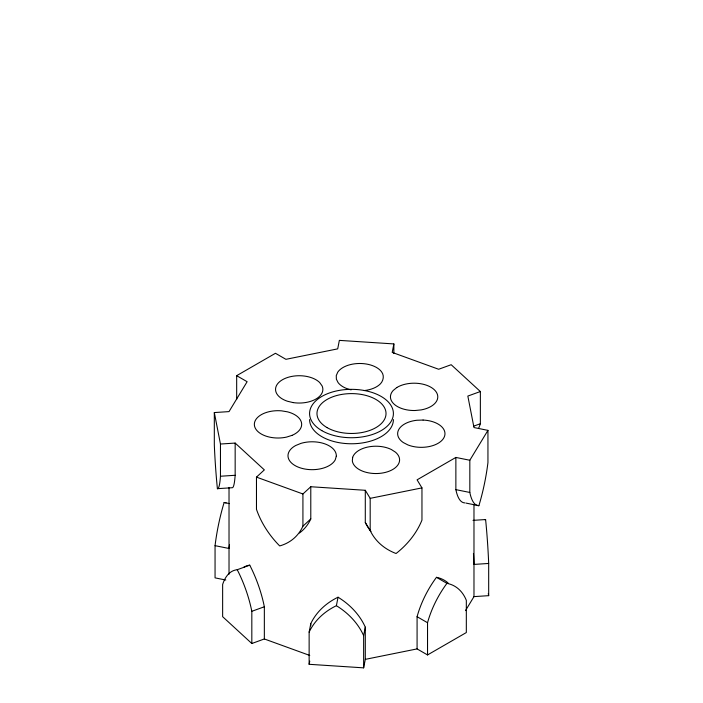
<?xml version="1.0" encoding="UTF-8"?>
<svg xmlns="http://www.w3.org/2000/svg" width="703" height="703" viewBox="0 0 703 703"><rect width="100%" height="100%" fill="white"/><g stroke="black" fill="none" stroke-linecap="round" stroke-linejoin="round"><path stroke-width="1.05" d="M309.135 632.102L310.788 623.614A72.11 58.507 11 0 1 338.046 597.207A72.11 58.507 11 0 1 365.296 627.164L365.296 659.361L363.644 667.85L309.135 664.3L309.135 632.102A72.11 58.507 11 0 1 336.386 605.696L338.046 597.207M309.135 664.3L309.759 661.119M236.674 399.295L236.674 375.674L275.462 353.284L285.919 359.321L337.704 348.864L339.356 340.375L393.865 343.925L392.212 352.405L438.654 369.26L451.177 364.716L480.36 391.527L480.36 423.733A72.11 31.327 70.1 0 1 478.769 427.855M363.644 667.85L363.644 635.644L365.296 627.164M487.944 430.368L487.944 462.565A72.11 19.447 -78.6 0 1 478.884 505.694A72.11 19.447 -78.6 0 1 469.824 492.46L469.824 460.254L487.944 430.368L473.98 427.547L467.838 396.07L480.36 391.527M465.491 610.626L473.98 596.619L473.98 504.446M469.824 460.254L455.869 457.433L417.081 479.833L421.958 487.891L421.958 520.097A72.11 55.572 -31.2 0 1 396.07 553.507A72.11 55.572 -31.2 0 1 370.182 530.554L370.182 498.348L365.296 490.29L310.788 486.74L310.788 518.946L302.923 526.178A72.11 49.851 47.4 0 1 279.697 545.932A72.11 49.851 47.4 0 1 256.472 509.332L256.472 477.126L264.346 469.894L235.162 443.075L220.461 444.032L214.318 412.564L229.02 411.606L247.131 381.711L236.674 375.674M302.923 526.178L302.923 493.972L310.788 486.74M427.538 654.941L466.326 632.551L466.326 600.344A72.11 41.635 -60 0 0 446.932 583.358L436.475 577.321A72.11 41.635 -60 0 0 417.081 616.698L417.081 648.904L427.538 654.941L427.538 622.735A72.11 41.635 -60 0 1 446.932 583.358M473.62 426.176L480.36 423.733M264.346 638.965L251.823 643.509L222.64 616.689L222.64 584.492A72.11 31.327 70.1 0 1 237.227 569.72L249.75 565.177A72.11 31.327 70.1 0 1 264.346 606.768L264.346 638.965L309.759 655.442M251.823 643.509L251.823 611.311L264.346 606.768M370.182 498.348L421.958 487.891M365.296 659.361L417.081 648.904M235.162 475.281A72.11 6.591 86.3 0 1 232.087 487.724L217.394 488.682A72.11 6.591 86.3 0 0 220.461 476.239L235.162 475.281L235.162 443.075M473.014 520.361L485.606 519.543A72.11 6.591 86.3 0 1 488.682 563.455L488.682 595.661L473.98 596.619M488.682 563.455L473.98 564.412A72.11 6.591 86.3 0 0 473.453 553.419M455.869 457.433L455.869 489.64L469.824 492.46M466.001 503.093L478.884 505.694M225.795 580.028L215.056 577.866L215.056 545.66A72.11 19.447 -78.6 0 1 224.116 502.531L229.486 503.62M215.056 545.66L229.02 548.481A72.11 19.447 -78.6 0 1 229.486 544.887M256.472 477.126L302.923 493.972M417.081 616.698L427.538 622.735M365.296 490.29L365.296 522.496L370.182 530.554M488.269 593.56L488.682 595.661M393.865 343.925L393.865 353.583M310.788 623.614L310.788 625.758M229.02 487.425L229.02 574.246M220.461 444.032L220.461 476.239M214.318 412.564L214.318 444.771A72.11 6.591 86.3 0 0 217.394 488.682M364.321 390.56A23.665 13.665 0 0 0 378.82 385.262C383.091 382.195 384.954 376.052 381.474 371.685A23.665 13.665 0 0 0 359.338 363.486A23.665 13.665 0 0 0 337.748 372.159L336.262 375.613L336.377 379.181L338.09 382.608A23.665 13.665 0 0 0 351.131 389.866M484.938 519.754A72.11 6.591 86.3 0 1 485.606 519.543M464.92 502.873A72.11 19.447 -78.6 0 1 455.869 489.64M310.788 518.946A72.11 49.851 47.4 0 1 299.434 533.006M224.116 502.531A72.11 19.447 -78.6 0 1 226.094 502.909M336.386 605.696A72.11 58.507 11 0 1 363.644 635.644M436.475 577.321A72.11 41.635 -60 0 1 448.075 582.954M393.408 419.577A41.908 24.192 0 0 1 351.5 443.769A41.908 24.192 0 0 1 309.592 419.577M370.982 531.371A72.11 55.572 -31.2 0 1 365.296 522.496M237.227 569.72A72.11 31.327 70.1 0 1 251.823 611.311M243.642 567.339A72.11 31.327 70.1 0 1 249.75 565.177M352.669 457.337L352.326 460.896A23.665 13.665 0 0 0 383.741 472.776A23.665 13.665 0 0 0 395.481 452.178L391.36 449.525A23.665 13.665 0 0 0 352.669 457.337M336.298 456.247L335.243 459.841A24.157 13.946 0 0 1 299.302 467.539A24.157 13.946 0 0 1 295.726 445.5L300.866 443.4A24.157 13.946 0 0 1 336.298 456.247M396.773 387.564L393.197 390.473A23.665 13.665 0 0 0 415.007 410.517L421.097 409.919A23.665 13.665 0 0 0 434.155 389.594A23.665 13.665 0 0 0 396.773 387.564M292.061 435.35L286.657 437.073A23.665 13.665 0 0 1 254.495 425.886A23.665 13.665 0 0 1 281.534 410.842L287.474 411.835A23.665 13.665 0 0 1 292.061 435.35M423.074 420.051L416.905 420.253A23.665 13.665 0 0 0 403.364 442.591L407.977 444.964A23.665 13.665 0 0 0 443.646 438.189A23.665 13.665 0 0 0 423.074 420.051M293.081 402.582L287.378 401.22A23.665 13.665 0 0 1 282.474 379.725A23.665 13.665 0 0 1 319.698 382.555L322.062 385.85A23.665 13.665 0 0 1 293.081 402.582M327.097 427.626A34.509 19.921 0 0 0 384.84 418.698A34.509 19.921 0 0 0 342.572 394.286A34.509 19.921 0 0 0 327.097 427.626M321.869 430.649A41.908 24.192 0 0 0 391.975 419.796A41.908 24.192 0 0 0 340.656 390.165A41.908 24.192 0 0 0 321.869 430.649"/></g></svg>
